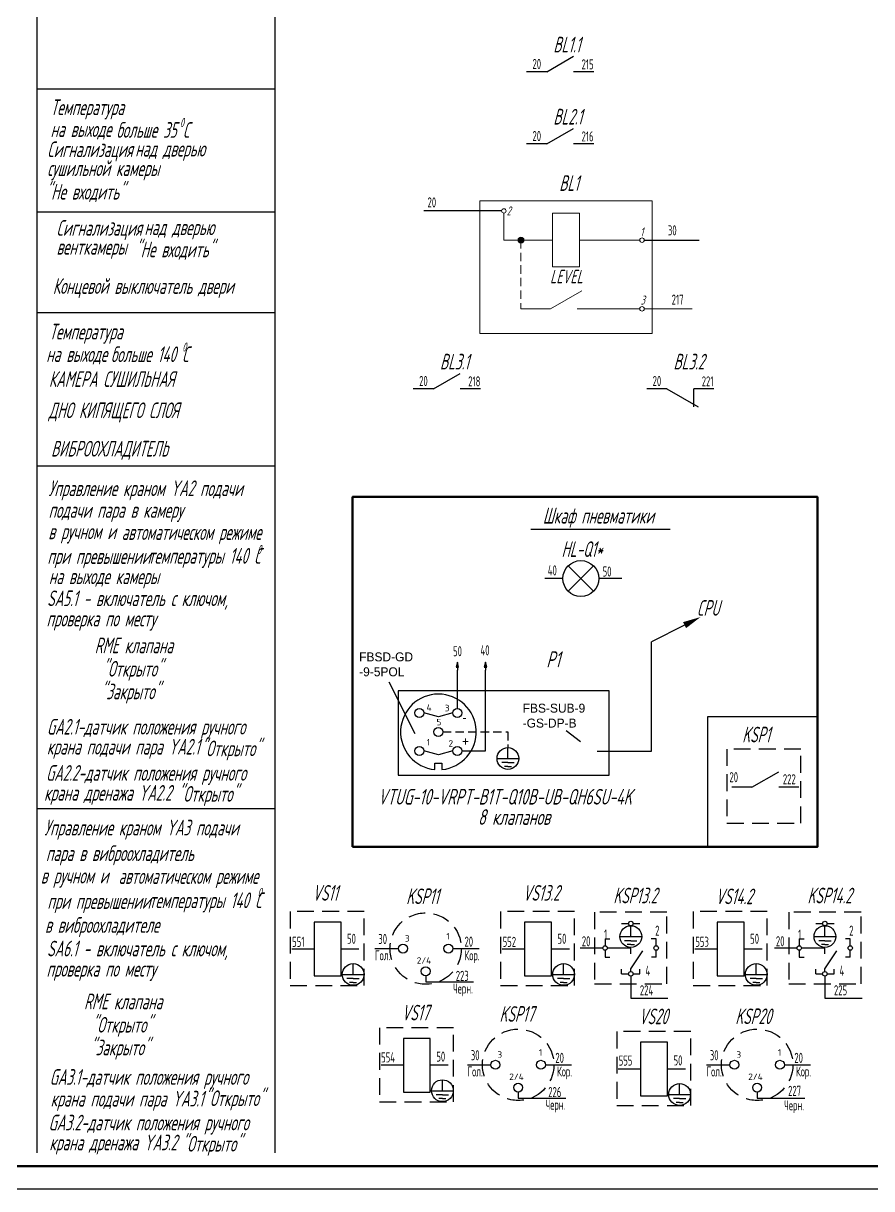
# Model space of a CAD drawing. Header units: millimetres. Extents: x 294 to 6216, y -3442 to 2720.
# Drawn here: x 2220.1 to 2409.6, y 215.3 to 475.6 of the extents above; entities that cross this region are included whole.
import ezdxf

# ---------------------------------------------------------------- set-up
doc = ezdxf.new("R2010")
doc.units = ezdxf.units.MM
doc.header["$LTSCALE"] = 15
for name, pattern in [('DOT', [0.25, 0, -0.25]), ('HIDDEN', [0.375, 0.25, -0.125]), ('HIDDEN2', [0.1875, 0.125, -0.0625]), ('K5LT_BASIC', [0])]:
    doc.linetypes.add(name, pattern=pattern)
for name, color, linetype, lineweight in [('0.35 TEXT', 7, 'Continuous', 35), ('LWT 0.5', 7, 'Continuous', 50), ('LWT 0.6', 7, 'Continuous', 50)]:
    doc.layers.add(name, color=color, linetype=linetype, lineweight=lineweight)
doc.layers.add('ШТРИХОВАЯ', color=7, linetype='HIDDEN')
doc.layers.add('ШТРИХОВАЯ 2', color=7, linetype='HIDDEN2')
doc.styles.add('33', font='gost.shx', dxfattribs={"width": 0.75, "oblique": 15, "height": 2.5})
doc.styles.add('34', font='gost.shx', dxfattribs={"width": 0.75, "oblique": 15, "height": 3.5})
doc.styles.add('NEWSTYLE1', font='TXT.SHX')
doc.styles.add('OPSI', font='ISI-ROMANS_PL.SHX', dxfattribs={"height": 1.5})

# ---------------------------------------------------------------- blocks, each defined once
blk = doc.blocks.new('НР контакт')
at = {"linetype": 'K5LT_BASIC'}
for p, q in [((4.5, 0), (10.5, 3.46)), ((4.5, 0), (0, 0)), ((15, 0), (10.5, 0))]:
    blk.add_line(p, q, dxfattribs=at)
blk = doc.blocks.new('Реле')
at = {"linetype": 'K5LT_BASIC'}
for p, q in [((5, 6), (5, -6)), ((11, 6), (5, 6)), ((11, -6), (11, 6)), ((5, 0), (0, 0)), ((15, 0), (11, 0)), ((5, -6), (11, -6))]:
    blk.add_line(p, q, dxfattribs=at)
blk = doc.blocks.new('НЗ контакт')
at = {"linetype": 'K5LT_BASIC'}
for p, q in [((4.5, 0), (0, 0)), ((4.5, 0), (11.5, -4.04)), ((10.5, -4), (10.5, 0)), ((15, 0), (10.5, 0))]:
    blk.add_line(p, q, dxfattribs=at)
blk = doc.blocks.new('UZIEMIENIE')
for p, q in [((0, 0), (4.85, 0)), ((2.43, 0), (2.43, 2.43)), ((2.43, -0.92), (1.05, -0.92)), ((2.43, -1.78), (1.64, -1.78)), ((2.43, -0.92), (3.8, -0.92)), ((2.43, -1.78), (3.21, -1.78))]:
    blk.add_line(p, q)
blk.add_circle((2.43, 0), 2.43)
blk = doc.blocks.new('STRZALKA')
h = blk.add_hatch(color=256)
h.dxf.hatch_style = 2
h.paths.add_polyline_path([(0.73, 0), (0.73, -0.28), (1.8, 0), (0.73, 0.28)])
blk.add_line((0.73, 0), (0, 0))
blk.add_lwpolyline([(1.8, 0), (0.73, 0.28), (0.73, -0.28)], close=True)

msp = doc.modelspace()

# ---------------------------------------------------------------- hatches: boundary and pattern name
at = {"lineweight": 13}
msp.add_hatch(color=256, dxfattribs=at).paths.add_polyline_path([(2331.92, 427.143, 1), (2330.612, 427.143, 1)])

# ---------------------------------------------------------------- linework, layer by layer
for p, q in [((2223.083, 796.101, -0.041), (2223.083, 223.304, -0.041)), ((2276.241, 796.101, -0.041), (2276.241, 223.304, -0.041)), ((2223.083, 460.945, -0.041), (2276.241, 460.945, -0.041)), ((2223.083, 433.493, -0.041), (2276.241, 433.493, -0.041)), ((2326.945, 433.664, -0.041), (2309.569, 433.664, -0.041)), ((2358.809, 427.143, -0.041), (2371.06, 427.143, -0.041)), ((2223.083, 410.961, -0.041), (2276.241, 410.961, -0.041)), ((2223.083, 376.753, -0.041), (2276.241, 376.753, -0.041)), ((2333.458, 362.573, -0.041), (2364.623, 362.573, -0.041)), ((2367.803, 341.153, -0.02), (2360.433, 337.412, -0.02)), ((2360.433, 312.992, -0.02), (2360.433, 337.412, -0.02)), ((2317.054, 322.543, -0.02), (2317.054, 331.073, -0.02)), ((2323.321, 326.488, -0.02), (2323.321, 331.073, -0.02)), ((2307.632, 316.883, -0.02), (2301.783, 328.431, -0.02)), ((2323.321, 313.057, -0.02), (2323.321, 326.488, -0.02)), ((2312.811, 320.674, -0.02), (2309.568, 321.543, -0.02)), ((2316.054, 321.543, -0.02), (2312.811, 320.674, -0.02)), ((2372.985, 291.629, -0.041), (2372.985, 320.767, -0.041)), ((2372.985, 320.767, -0.041), (2397.488, 320.767, -0.041)), ((2344.552, 315.129, -0.02), (2341.338, 317.55, -0.02)), ((2312.811, 312.188, -0.02), (2309.568, 313.057, -0.02)), ((2316.054, 313.057, -0.02), (2312.811, 312.188, -0.02)), ((2318.054, 313.057, -0.02), (2323.321, 313.057, -0.02)), ((2348.284, 312.992, -0.02), (2360.433, 312.992, -0.02)), ((2312.009, 308.893, -0.02), (2312.006, 310.302, -0.02)), ((2312.006, 310.302, -0.02), (2313.616, 310.302, -0.02)), ((2313.616, 310.302, -0.02), (2313.613, 308.893, -0.02)), ((2223.083, 300.17, -0.041), (2276.241, 300.17, -0.041)), ((2353.753, 274.512, -0.02), (2355.297, 274.512, -0.02)), ((2356.297, 274.512, -0.02), (2357.841, 274.512, -0.02)), ((2397.115, 274.512, -0.02), (2398.659, 274.512, -0.02)), ((2399.659, 274.512, -0.02), (2401.203, 274.512, -0.02)), ((2298.641, 268.921, -0.041), (2303.891, 268.921, -0.041)), ((2316.053, 268.921, -0.041), (2321.921, 268.921, -0.041)), ((2349.56, 269.036, -0.02), (2344.521, 269.036, -0.02)), ((2355.797, 269.036, -0.02), (2350.56, 269.036, -0.02)), ((2355.797, 267.714, -0.02), (2355.797, 269.036, -0.02)), ((2355.797, 264.427, -0.02), (2358.471, 268.431, -0.02)), ((2392.922, 269.036, -0.02), (2387.884, 269.036, -0.02)), ((2399.159, 269.036, -0.02), (2393.922, 269.036, -0.02)), ((2399.159, 267.714, -0.02), (2399.159, 269.036, -0.02)), ((2399.159, 264.427, -0.02), (2401.833, 268.431, -0.02)), ((2355.797, 263.777, -0.02), (2355.797, 264.427, -0.02)), ((2399.159, 263.777, -0.02), (2399.159, 264.427, -0.02)), ((2309.972, 262.84, -0.041), (2309.972, 261.485, -0.041)), ((2309.972, 261.485, -0.041), (2320.639, 261.485, -0.041)), ((2355.797, 262.777, -0.02), (2355.797, 257.865, -0.02)), ((2399.159, 262.777, -0.02), (2399.159, 257.865, -0.02)), ((2355.797, 257.865, -0.02), (2364.101, 257.865, -0.02)), ((2399.159, 257.865, -0.02), (2407.463, 257.865, -0.02)), ((2319.305, 242.963, -0.041), (2324.554, 242.963, -0.041)), ((2336.716, 242.963, -0.041), (2342.585, 242.963, -0.041)), ((2372.697, 242.963, -0.041), (2377.946, 242.963, -0.041)), ((2390.108, 242.963, -0.041), (2395.977, 242.963, -0.041)), ((2330.635, 236.882, -0.041), (2330.635, 235.527, -0.041)), ((2384.027, 236.882, -0.041), (2384.027, 235.527, -0.041)), ((2330.635, 235.527, -0.041), (2341.302, 235.527, -0.041)), ((2384.027, 235.527, -0.041), (2394.694, 235.527, -0.041)), ((1625.845, 215.294, -0.041), (2675.845, 215.294, -0.041))]:
    msp.add_line(p, q)
for p, q in [((2360.59, 435.888, -0.041), (2322.083, 435.888, -0.041)), ((2322.083, 435.888, -0.041), (2322.083, 406.283, -0.041)), ((2360.59, 406.283, -0.041), (2360.59, 435.888, -0.041)), ((2327.445, 427.143, -0.041), (2327.445, 433.164, -0.041)), ((2338.337, 433.143, -0.041), (2344.337, 433.143, -0.041)), ((2338.337, 421.143, -0.041), (2338.337, 433.143, -0.041)), ((2344.337, 433.143, -0.041), (2344.337, 421.143, -0.041)), ((2338.337, 427.143, -0.041), (2327.445, 427.143, -0.041)), ((2344.337, 427.143, -0.041), (2357.809, 427.143, -0.041)), ((2344.337, 421.143, -0.041), (2338.337, 421.143, -0.041)), ((2331.266, 411.792, -0.041), (2333.337, 411.792, -0.041)), ((2353.964, 411.792, -0.041), (2357.809, 411.792, -0.041)), ((2358.809, 411.792, -0.041), (2369.517, 411.792, -0.041)), ((2322.083, 406.283, -0.041), (2360.59, 406.283, -0.041))]:
    msp.add_line(p, q, dxfattribs=at)
at = {"linetype": 'K5LT_BASIC', "lineweight": 13}
for p, q in [((2337.837, 411.792, -0.041), (2344.837, 415.832, -0.041)), ((2337.837, 411.792, -0.041), (2333.337, 411.792, -0.041)), ((2353.964, 411.792, -0.041), (2343.837, 411.792, -0.041))]:
    msp.add_line(p, q, dxfattribs=at)
at = {"linetype": 'K5LT_BASIC'}
for p, q in [((2347.465, 348.732, -0.041), (2341.805, 354.392, -0.041)), ((2341.805, 348.732, -0.041), (2347.465, 354.392, -0.041)), ((2340.638, 351.562, -0.041), (2336.61, 351.562, -0.041)), ((2353.798, 351.562, -0.041), (2348.638, 351.562, -0.041))]:
    msp.add_line(p, q, dxfattribs=at)
at = {"color": 1}
for p, q in [((2350.06, 271.08, -0.02), (2350.06, 269.536, -0.02)), ((2350.06, 271.08, -0.02), (2351.135, 271.08, -0.02)), ((2361.463, 271.08, -0.02), (2360.382, 271.08, -0.02)), ((2361.463, 269.536, -0.02), (2361.463, 271.08, -0.02)), ((2393.422, 271.08, -0.02), (2393.422, 269.536, -0.02)), ((2393.422, 271.08, -0.02), (2394.498, 271.08, -0.02)), ((2404.826, 271.08, -0.02), (2403.744, 271.08, -0.02)), ((2404.826, 269.536, -0.02), (2404.826, 271.08, -0.02)), ((2350.06, 268.536, -0.02), (2350.06, 266.992, -0.02)), ((2361.463, 266.992, -0.02), (2361.463, 268.536, -0.02)), ((2393.422, 268.536, -0.02), (2393.422, 266.992, -0.02)), ((2404.826, 266.992, -0.02), (2404.826, 268.536, -0.02)), ((2350.06, 266.992, -0.02), (2351.141, 266.992, -0.02)), ((2361.463, 266.992, -0.02), (2360.388, 266.992, -0.02)), ((2393.422, 266.992, -0.02), (2394.504, 266.992, -0.02)), ((2404.826, 266.992, -0.02), (2403.75, 266.992, -0.02)), ((2353.753, 263.277, -0.02), (2353.753, 264.352, -0.02)), ((2353.753, 263.277, -0.02), (2355.297, 263.277, -0.02)), ((2356.297, 263.277, -0.02), (2357.841, 263.277, -0.02)), ((2357.841, 263.277, -0.02), (2357.841, 264.358, -0.02)), ((2397.115, 263.277, -0.02), (2397.115, 264.352, -0.02)), ((2397.115, 263.277, -0.02), (2398.659, 263.277, -0.02)), ((2399.659, 263.277, -0.02), (2401.203, 263.277, -0.02)), ((2401.203, 263.277, -0.02), (2401.203, 264.358, -0.02))]:
    msp.add_line(p, q, dxfattribs=at)
at = {"elevation": -0.02}
msp.add_lwpolyline([(2367.803, 341.153, 1.5, 0, 0), (2371.37, 342.964, 0, 0, 0)], format="xyseb", dxfattribs=at)
msp.add_lwpolyline([(2303.796, 307.62), (2350.979, 307.62), (2350.979, 326.488), (2303.796, 326.488)], close=True, dxfattribs=at)
at = {"lineweight": 13, "ltscale": 0.2}
for centre in [(2327.445, 433.664, -0.041), (2358.309, 427.143, -0.041), (2358.309, 411.792, -0.041)]:
    msp.add_circle(centre, 0.5, dxfattribs=at)
at = {"lineweight": 13}
msp.add_circle((2331.266, 427.143, -0.041), 0.654, dxfattribs=at)
at = {"linetype": 'K5LT_BASIC'}
msp.add_circle((2344.638, 351.562, -0.041), 4, dxfattribs=at)
for centre, radius in [((2308.568, 321.543, -0.02), 1), ((2317.054, 321.543, -0.02), 1), ((2312.811, 317.3, -0.02), 1), ((2308.568, 313.057, -0.02), 1), ((2317.054, 313.057, -0.02), 1), ((2355.797, 274.512, -0.02), 0.5), ((2399.159, 274.512, -0.02), 0.5), ((2304.891, 268.921, -0.041), 1), ((2315.053, 268.921, -0.041), 1), ((2350.06, 269.036, -0.02), 0.5), ((2361.463, 269.036, -0.02), 0.5), ((2393.422, 269.036, -0.02), 0.5), ((2404.826, 269.036, -0.02), 0.5), ((2309.972, 263.84, -0.041), 1), ((2355.797, 263.277, -0.02), 0.5), ((2399.159, 263.277, -0.02), 0.5), ((2325.554, 242.963, -0.041), 1), ((2335.716, 242.963, -0.041), 1), ((2378.946, 242.963, -0.041), 1), ((2389.108, 242.963, -0.041), 1), ((2330.635, 237.882, -0.041), 1), ((2384.027, 237.882, -0.041), 1)]:
    msp.add_circle(centre, radius)
msp.add_arc((2312.811, 317.3, -0.02), 8.445, 275.4478, 264.5522)
at = {"layer": 'LWT 0.5', "elevation": -0.041}
msp.add_lwpolyline([(2293.636, 291.629), (2397.488, 291.629), (2397.488, 369.792), (2293.636, 369.792)], close=True, dxfattribs=at)
at = {"layer": 'LWT 0.6'}
msp.add_line((2670.845, 220.294, -0.041), (1645.845, 220.294, -0.041), dxfattribs=at)
at = {"layer": 'ШТРИХОВАЯ'}
for points, elevation in [([(2377.271, 296.93), (2393.81, 296.93), (2393.81, 313.469), (2377.271, 313.469)], -0.041), ([(2279.704, 260.651), (2296.243, 260.651), (2296.243, 277.191), (2279.704, 277.191)], -0.041), ([(2326.716, 260.651), (2343.255, 260.651), (2343.255, 277.191), (2326.716, 277.191)], -0.041), ([(2347.714, 261.057), (2363.879, 261.057), (2363.879, 277.015), (2347.714, 277.015)], -0.02), ([(2369.759, 260.651), (2386.298, 260.651), (2386.298, 277.191), (2369.759, 277.191)], -0.041), ([(2391.077, 261.057), (2407.242, 261.057), (2407.242, 277.015), (2391.077, 277.015)], -0.02), ([(2299.646, 234.693), (2316.185, 234.693), (2316.185, 251.232), (2299.646, 251.232)], -0.041), ([(2352.643, 233.839), (2369.183, 233.839), (2369.183, 250.378), (2352.643, 250.378)], -0.041)]:
    msp.add_lwpolyline(points, close=True, dxfattribs=dict(at, elevation=elevation))
for centre in [(2309.972, 268.921, -0.041), (2330.635, 242.963, -0.041), (2384.027, 242.963, -0.041)]:
    msp.add_circle(centre, 7.976, dxfattribs=at)
at = {"layer": 'ШТРИХОВАЯ 2', "lineweight": 13}
msp.add_line((2331.266, 427.143, -0.041), (2331.266, 411.792, -0.041), dxfattribs=at)
at = {"layer": 'ШТРИХОВАЯ 2'}
for p, q in [((2313.811, 317.3, -0.02), (2328.338, 317.3, -0.02)), ((2328.338, 317.3, -0.02), (2328.338, 313.797, -0.02))]:
    msp.add_line(p, q, dxfattribs=at)

# ---------------------------------------------------------------- block references
for name, p in [('НР контакт', (2332.524, 464.733, -0.041)), ('НР контакт', (2332.524, 448.634, -0.041)), ('НР контакт', (2307.2, 393.921, -0.041)), ('НЗ контакт', (2359.362, 393.921, -0.041)), ('UZIEMIENIE', (2325.912, 311.372, -0.02)), ('НР контакт', (2378.352, 304.936, -0.041)), ('Реле', (2280.061, 268.818, -0.041)), ('Реле', (2327.073, 268.818, -0.041)), ('UZIEMIENIE', (2353.377, 271.591, -0.02)), ('Реле', (2370.116, 268.818, -0.041)), ('UZIEMIENIE', (2396.74, 271.591, -0.02)), ('UZIEMIENIE', (2291.341, 263.142, -0.02)), ('UZIEMIENIE', (2338.353, 263.142, -0.02)), ('UZIEMIENIE', (2381.396, 263.142, -0.02)), ('Реле', (2300.003, 242.859, -0.041)), ('Реле', (2353, 242.005, -0.041)), ('UZIEMIENIE', (2311.282, 237.184, -0.02)), ('UZIEMIENIE', (2364.28, 236.329, -0.02))]:
    msp.add_blockref(name, p)
at = {"rotation": 90}
for p in [(2317.054, 331.073, -0.02), (2323.321, 331.073, -0.02)]:
    msp.add_blockref('STRZALKA', p, dxfattribs=at)

# ---------------------------------------------------------------- texts
at = {"char_height": 2, "width": 27.74992, "attachment_point": 1, "style": 'OPSI'}
for s, insert in [('FBSD-GD\\P-9-5POL', (2295.117, 335.068, -0.02)), ('FBS-SUB-9\\P-GS-DP-B', (2331.643, 323.613, -0.02))]:
    msp.add_mtext(s, dxfattribs=dict(at, insert=insert))
at = {"linetype": 'DOT', "char_height": 1.44, "width": 1.56, "attachment_point": 1, "style": 'NEWSTYLE1'}
for s, insert in [('4', (2310.161, 323.473, -0.082)), ('3', (2314.242, 323.354, -0.082)), ('5', (2312.396, 320.221, -0.082)), ('1', (2310.2, 315.746, -0.082)), ('2', (2315.068, 315.448, -0.082)), ('3', (2305.34, 271.919, -0.123)), ('1', (2314.596, 272.388, -0.123)), ('2/4', (2307.979, 266.974, -0.123)), ('3', (2326.003, 245.961, -0.123)), ('1', (2335.26, 246.43, -0.123)), ('3', (2379.395, 245.961, -0.123)), ('1', (2388.652, 246.43, -0.123)), ('2/4', (2328.643, 241.015, -0.123)), ('2/4', (2382.035, 241.015, -0.123))]:
    msp.add_mtext(s, dxfattribs=dict(at, insert=insert))
at = {"ltscale": 0.2, "char_height": 2, "width": 1.80117, "attachment_point": 1, "style": 'OPSI'}
for s, insert in [('-', (2318.185, 321.536, -0.02)), ('+', (2318.095, 316.183, -0.02))]:
    msp.add_mtext(s, dxfattribs=dict(at, insert=insert))
at = {"layer": '0.35 TEXT', "oblique": 15}
for s, height, style, width, p in [('BL1.1', 3.5, '34', 0.75, (2338.485, 469.064, -0.041)), ('Температура', 3.5, '34', 0.75, (2226.176, 455.071, -0.041)), ('BL2.1', 3.5, '34', 0.75, (2338.485, 452.965, -0.041)), ('больше 35 C', 3.5, '34', 0.75, (2240.9, 450.004, -0.041)), ('0', 2, '34', 0.75, (2255.074, 452.411, -0.041)), ('на выходе', 3.5, '34', 0.75, (2226.176, 450.171, -0.041)), ('Сигнализация', 3.5, '34', 0.75, (2225.449, 445.687, -0.041)), ('над дверью', 3.5, '34', 0.75, (2245.088, 445.816, -0.041)), ('сушильной камеры', 3.5, '34', 0.75, (2225.449, 441.452, -0.041)), ('"Не входить"', 3.5, '34', 0.75, (2225.09, 436.201, -0.041)), ('BL1', 3.5, '34', 0.75, (2339.8, 438.129, -0.041)), ('2', 2, '33', 0.8, (2328.09, 432.671, -0.041)), ('Сигнализация', 3.5, '34', 0.75, (2227.505, 428.127, -0.041)), ('над дверью', 3.5, '34', 0.75, (2247.144, 428.256, -0.041)), ('1', 2, '33', 0.8, (2357.927, 427.97, -0.041)), ('"Не входить"', 3.5, '34', 0.75, (2245.087, 423.31, -0.041)), ('венткамеры ', 3.5, '34', 0.75, (2227.505, 423.892, -0.041)), ('LEVEL', 3, '33', 0.8, (2337.761, 417.501, -0.041)), ('Концевой выключатель двери', 3.5, '34', 0.75, (2226.681, 415.138, -0.041)), ('3', 2, '33', 0.8, (2358.013, 412.743, -0.041)), ('Температура', 3.5, '34', 0.75, (2225.882, 404.964, -0.041)), ('больше 140 C', 3.5, '34', 0.75, (2239.663, 399.9, -0.041)), ('0', 2, '34', 0.75, (2255.593, 402.262, -0.041)), ('на выходе', 3.5, '34', 0.75, (2225.217, 399.939, -0.041)), ('BL3.1', 3.5, '34', 0.75, (2313.161, 398.252, -0.041)), ('BL3.2', 3.5, '34', 0.75, (2365.323, 398.252, -0.041)), ('КАМЕРА СУШИЛЬНАЯ', 3.5, '34', 0.75, (2225.8, 394.358, -0.041)), ('ДНО КИПЯЩЕГО СЛОЯ', 3.5, '34', 0.75, (2225.721, 387.377, -0.041)), ('ВИБРООХЛАДИТЕЛЬ', 3.5, '34', 0.75, (2226.289, 378.807, -0.041)), ('Управление краном YA2 подачи', 3.5, '34', 0.75, (2225.734, 369.976, -0.02)), ('подачи пара в камеру', 3.5, '34', 0.75, (2225.734, 365.123, -0.02)), ('Шкаф пневматики', 3.5, '34', 0.75, (2336.139, 363.854, -0.041)), ('в ручном и', 3.5, '34', 0.75, (2225.68, 360.341, -0.02)), ('автоматическом режиме', 3.5, '34', 0.725749, (2242.069, 360.175, -0.02)), ('HL-Q1*', 3.5, '34', 0.75, (2340.326, 356.383, -0.041)), ('при превышении', 3.5, '34', 0.75, (2225.462, 354.815, -0.02)), ('температуры 140 C', 3.5, '34', 0.75, (2247.915, 354.874, -0.02)), ('0', 2, '34', 0.75, (2272.348, 357.07, -0.02)), ('на выходе камеры ', 3.5, '34', 0.75, (2225.799, 350.309, -0.02)), ('SА5.1 - включатель с ключом, ', 3.5, '34', 0.75, (2225.388, 345.399, -0.041)), ('проверка по месту', 3.5, '34', 0.75, (2225.272, 340.867, -0.041)), ('RME клапана', 3.5, '34', 0.75, (2236.033, 334.876, -0.02)), ('"Открыто"', 3.5, '34', 0.75, (2237.785, 329.664, -0.02)), ('P1', 3.6, '34', 0.8, (2336.93, 331.723, -0.02)), ('"Закрыто"', 3.5, '34', 0.75, (2237.392, 324.587, -0.02)), ('GA2.1-датчик положения ручного ', 3.5, '34', 0.75, (2225.364, 316.712, -0.041)), ('KSP1', 3.5, '34', 0.75, (2380.691, 314.97, -0.041)), ('крана подачи пара YA2.1', 3.5, '34', 0.75, (2225.347, 312.259, -0.041)), ('"Открыто"', 3.5, '34', 0.75, (2259.73, 311.874, -0.02)), ('GA2.2-датчик положения ручного ', 3.5, '34', 0.75, (2225.163, 306.404, -0.041)), ('крана дренажа YA2.2', 3.5, '34', 0.75, (2224.718, 301.951, -0.041)), ('"Открыто"', 3.5, '34', 0.75, (2254.646, 301.713, -0.02)), ('VTUG-10-VRPT-B1T-Q10B-UB-QH6SU-4K', 3.5, '34', 0.8, (2299.319, 301.078, -0.02)), ('8 клапанов', 3.5, '34', 0.8, (2321.668, 296.551, -0.02)), ('Управление краном YA3 подачи', 3.5, '34', 0.75, (2224.781, 294.192, -0.02)), ('пара в виброохладитель', 3.5, '34', 0.75, (2225.145, 288.468, -0.02)), ('в ручном и', 3.5, '34', 0.75, (2223.991, 283.454, -0.02)), ('автоматическом режиме', 3.5, '34', 0.725749, (2241.375, 283.359, -0.02)), ('температуры 140 C', 3.5, '34', 0.75, (2248.129, 277.949, -0.02)), ('0', 2, '34', 0.75, (2272.416, 280.492, -0.02)), ('VS11', 3.5, '34', 0.75, (2284.656, 279.613, -0.041)), ('KSP11', 3.5, '34', 0.75, (2305.626, 278.845, -0.061)), ('VS13.2', 3.5, '34', 0.75, (2331.668, 279.613, -0.041)), ('KSP13.2', 3.5, '34', 0.75, (2351.9, 279.022, -0.041)), ('VS14.2', 3.5, '34', 0.75, (2374.711, 278.833, -0.041)), ('KSP14.2', 3.5, '34', 0.75, (2395.262, 279.022, -0.041)), ('при превышении', 3.5, '34', 0.75, (2225.462, 277.781, -0.02)), ('в виброохладителе', 3.5, '34', 0.75, (2224.936, 272.439, -0.02)), ('SА6.1 - включатель с ключом, ', 3.5, '34', 0.75, (2225.388, 267.178, -0.041)), ('проверка по месту', 3.5, '34', 0.75, (2225.272, 262.647, -0.041)), ('RME клапана', 3.5, '34', 0.75, (2233.652, 255.364, -0.02)), ('VS17', 3.5, '34', 0.75, (2304.598, 252.874, -0.041)), ('KSP17', 3.5, '34', 0.75, (2326.465, 252.566, -0.041)), ('VS20', 3.5, '34', 0.75, (2357.595, 252.02, -0.041)), ('KSP20', 3.5, '34', 0.75, (2379.14, 252.047, -0.041)), ('"Открыто"', 3.5, '34', 0.75, (2235.405, 250.152, -0.02)), ('"Закрыто"', 3.5, '34', 0.75, (2235.011, 245.075, -0.02)), ('GA3.1-датчик положения ручного ', 3.5, '34', 0.75, (2225.966, 238.493, -0.041)), ('крана подачи пара YA3.1', 3.5, '34', 0.75, (2226.187, 233.646, -0.041)), ('"Открыто"', 3.5, '34', 0.75, (2260.564, 233.737, -0.02)), ('GA3.2-датчик положения ручного ', 3.5, '34', 0.75, (2225.722, 228.312, -0.041)), ('крана дренажа YA3.2', 3.5, '34', 0.75, (2225.904, 223.86, -0.041)), ('"Открыто"', 3.5, '34', 0.75, (2255.48, 223.576, -0.02))]:
    msp.add_text(s, height=height, dxfattribs=dict(at, style=style, width=width)).set_placement(p)
at = {"layer": '0.35 TEXT', "style": '33', "width": 0.774574}
for s, p in [('20', (2333.834, 465.364, -0.041)), ('215', (2344.804, 465.281, -0.041)), ('20', (2333.834, 449.264, -0.041)), ('216', (2344.804, 449.181, -0.041)), ('20', (2310.39, 434.445, -0.041)), ('30', (2364.091, 428.195, -0.041)), ('217', (2364.926, 412.737, -0.041)), ('20', (2308.51, 394.551, -0.041)), ('218', (2319.48, 394.469, -0.041)), ('20', (2360.672, 394.551, -0.041)), ('221', (2371.642, 394.469, -0.041)), ('40', (2337.254, 352.264, -0.041)), ('50', (2349.492, 352.005, -0.041)), ('50', (2316.091, 334.208, -0.041)), ('40', (2322.22, 334.414, -0.041)), ('20', (2377.837, 306.08, -0.041)), ('222', (2389.77, 305.618, -0.041)), ('2', (2361.238, 271.793, -0.041)), ('2', (2404.6, 271.793, -0.041)), ('551', (2280.147, 269.304, -0.041)), ('50', (2292.407, 269.984, -0.041)), ('30', (2299.395, 269.937, -0.061)), ('20', (2318.644, 269.346, -0.061)), ('552', (2327.159, 269.304, -0.041)), ('50', (2339.42, 269.984, -0.041)), ('20', (2344.851, 269.428, -0.041)), ('1', (2349.817, 270.943, -0.041)), ('553', (2370.202, 269.304, -0.041)), ('50', (2382.463, 269.984, -0.041)), ('20', (2388.213, 269.428, -0.041)), ('1', (2393.18, 270.943, -0.041)), ('Гол.', (2298.647, 266.3, -0.061)), ('Кор.', (2318.646, 266.304, -0.061)), ('223', (2316.691, 261.707, -0.061)), ('4', (2359.065, 262.865, -0.041)), ('4', (2402.427, 262.865, -0.041)), ('Черн.', (2316.106, 258.883, -0.061)), ('224', (2357.821, 258.481, -0.041)), ('225', (2401.184, 258.481, -0.041)), ('554', (2300.017, 243.488, -0.041)), ('50', (2312.349, 243.669, -0.041)), ('30', (2320.058, 243.979, -0.061)), ('20', (2338.946, 243.387, -0.061)), ('555', (2353.086, 242.79, -0.041)), ('50', (2365.347, 242.814, -0.041)), ('30', (2373.45, 243.979, -0.061)), ('20', (2392.338, 243.387, -0.061)), ('Гол.', (2319.31, 240.341, -0.061)), ('Кор.', (2339.31, 240.346, -0.061)), ('Гол.', (2372.702, 240.341, -0.061)), ('Кор.', (2392.702, 240.346, -0.061)), ('226', (2337.355, 235.749, -0.061)), ('227', (2390.936, 236.022, -0.041)), ('Черн.', (2336.766, 232.927, -0.061)), ('Черн.', (2390.082, 232.813, -0.061))]:
    msp.add_text(s, height=2.25, dxfattribs=at).set_placement(p)
at = {"layer": '0.35 TEXT', "insert": (2370.524, 346.752, -0.02), "char_height": 3.5, "width": 23.7196, "attachment_point": 1, "style": '34'}
msp.add_mtext('CPU', dxfattribs=at)

doc.saveas('drawing.dxf')
